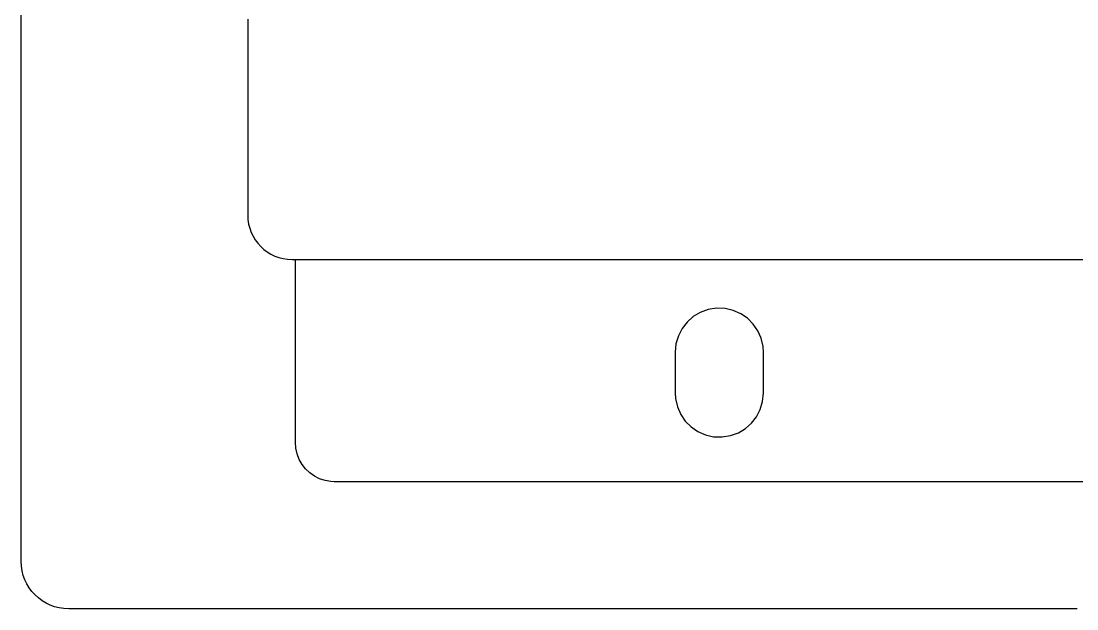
# Model space of a CAD drawing. Extents: x 1 to 47.7, y 0.2 to 33.5.
# Drawn here: x 19.949 to 23.274, y 1.2 to 3.051 of the extents above; entities that cross this region are included whole.
import ezdxf

# ---------------------------------------------------------------- set-up
doc = ezdxf.new("R2010")
doc.units = 0
doc.header["$MEASUREMENT"] = 0
doc.layers.add('3_1__VERTICAL_RACK__V', color=7, linetype='CONTINUOUS')
doc.layers.add('3_2__VERTICAL_PANEL__4', color=7, linetype='CONTINUOUS')

msp = doc.modelspace()

# ---------------------------------------------------------------- linework, layer by layer
at = {"layer": '3_1__VERTICAL_RACK__V'}
for points in [[(20.6627, 3.0564), (20.6627, 3.0163), (20.6627, 2.9773), (20.6627, 2.9397), (20.6627, 2.9033), (20.6627, 2.8681), (20.6627, 2.8343), (20.6627, 2.8017), (20.6627, 2.7705), (20.6627, 2.7406), (20.6627, 2.7121), (20.6627, 2.6848), (20.6627, 2.659), (20.6627, 2.6345), (20.6627, 2.6114), (20.6627, 2.5897), (20.6627, 2.5695), (20.6627, 2.5506), (20.6627, 2.5332), (20.6627, 2.5172), (20.6627, 2.5027), (20.6627, 2.4897), (20.6627, 2.4781), (20.6627, 2.4681), (20.6627, 2.4596), (20.6627, 2.4525), (20.6627, 2.4471), (20.6627, 2.4432), (20.6627, 2.4408), (20.6627, 2.44), (20.6627, 2.44), (20.6634, 2.4257), (20.6655, 2.4118), (20.669, 2.3984), (20.6737, 2.3855), (20.6796, 2.3733), (20.6866, 2.3617), (20.6947, 2.351), (20.7037, 2.341), (20.7136, 2.332), (20.7244, 2.3239), (20.7359, 2.3169), (20.7482, 2.311), (20.761, 2.3063), (20.7745, 2.3028), (20.7884, 2.3007), (20.8027, 2.3), (20.8036, 2.3), (20.8062, 2.3), (20.8107, 2.3), (20.8168, 2.3), (20.8247, 2.3), (20.8342, 2.3), (20.8454, 2.3), (20.8581, 2.3), (20.8725, 2.3), (20.8884, 2.3), (20.9058, 2.3), (20.9248, 2.3), (20.9452, 2.3), (20.967, 2.3), (20.9903, 2.3), (21.0149, 2.3), (21.0409, 2.3), (21.0683, 2.3), (21.0969, 2.3), (21.1268, 2.3), (21.1579, 2.3), (21.1903, 2.3), (21.2239, 2.3), (21.2586, 2.3), (21.2944, 2.3), (21.3313, 2.3), (21.3694, 2.3), (21.4084, 2.3), (21.4485, 2.3), (21.4896, 2.3), (21.5316, 2.3), (21.5746, 2.3), (21.6184, 2.3), (21.6632, 2.3), (21.7088, 2.3), (21.7552, 2.3), (21.8024, 2.3), (21.8503, 2.3), (21.899, 2.3), (21.9484, 2.3), (21.9985, 2.3), (22.0493, 2.3), (22.1006, 2.3), (22.1526, 2.3), (22.2581, 2.3), (22.3657, 2.3), (22.4751, 2.3), (22.5861, 2.3), (22.6985, 2.3), (22.812, 2.3), (22.9264, 2.3), (23.0414, 2.3), (23.2727, 2.3), (23.504, 2.3)], [(23.6001, 1.6), (23.2727, 1.6), (22.9453, 1.6), (22.7834, 1.6), (22.6237, 1.6), (22.4668, 1.6), (22.3136, 1.6), (22.1647, 1.6), (22.0208, 1.6), (21.8827, 1.6), (21.7511, 1.6), (21.6268, 1.6), (21.5675, 1.6), (21.5103, 1.6), (21.4553, 1.6), (21.4025, 1.6), (21.3521, 1.6), (21.3041, 1.6), (21.2587, 1.6), (21.2158, 1.6), (21.1757, 1.6), (21.1383, 1.6), (21.1039, 1.6), (21.0724, 1.6), (21.044, 1.6), (21.0187, 1.6), (20.9967, 1.6), (20.978, 1.6), (20.9628, 1.6), (20.9511, 1.6), (20.943, 1.6), (20.9385, 1.6), (20.9344, 1.6), (20.9249, 1.6006), (20.9064, 1.6039), (20.889, 1.6098), (20.8729, 1.6181), (20.8582, 1.6285), (20.8451, 1.6409), (20.834, 1.6551), (20.825, 1.6708), (20.8183, 1.6878), (20.8141, 1.706), (20.8127, 1.725), (20.8127, 1.725), (20.8127, 1.7287), (20.8127, 1.7392), (20.8127, 1.7559), (20.8127, 1.7781), (20.8127, 1.8049), (20.8127, 1.8359), (20.8127, 1.8701), (20.8127, 1.9069), (20.8127, 1.9856), (20.8127, 2.0661), (20.8127, 2.1429), (20.8127, 2.178), (20.8127, 2.2101), (20.8127, 2.2384), (20.8127, 2.2622), (20.8127, 2.2808), (20.8127, 2.2935), (20.8127, 2.2996), (20.8136, 2.3), (20.8182, 2.3), (20.8268, 2.3), (20.8391, 2.3), (20.8552, 2.3), (20.8749, 2.3), (20.8981, 2.3), (20.9247, 2.3), (20.9546, 2.3), (20.9878, 2.3), (21.0241, 2.3), (21.0634, 2.3), (21.1057, 2.3), (21.1508, 2.3), (21.1987, 2.3), (21.2493, 2.3), (21.3024, 2.3), (21.358, 2.3), (21.416, 2.3), (21.4762, 2.3), (21.5386, 2.3), (21.6032, 2.3), (21.6697, 2.3), (21.8083, 2.3), (21.9538, 2.3), (22.1054, 2.3), (22.2622, 2.3), (22.4237, 2.3), (22.5889, 2.3), (22.7572, 2.3), (22.9278, 2.3), (23.2727, 2.3), (23.6176, 2.3)]]:
    msp.add_lwpolyline(points, dxfattribs=at)
msp.add_lwpolyline([(22.2867, 1.88), (22.2867, 1.8851), (22.2867, 1.8986), (22.2867, 1.9178), (22.2867, 1.9401), (22.2867, 1.9629), (22.2867, 1.9835), (22.2867, 1.9992), (22.2867, 2.0074), (22.2855, 2.0261), (22.2796, 2.0519), (22.2691, 2.0756), (22.2546, 2.0968), (22.2365, 2.1149), (22.2153, 2.1294), (22.1916, 2.1399), (22.1658, 2.1458), (22.1385, 2.1467), (22.1121, 2.1424), (22.0876, 2.1334), (22.0656, 2.1202), (22.0464, 2.1032), (22.0306, 2.083), (22.0188, 2.0601), (22.0113, 2.0349), (22.0087, 2.008), (22.0087, 2.0029), (22.0087, 1.9894), (22.0087, 1.9702), (22.0087, 1.9478), (22.0087, 1.925), (22.0087, 1.9045), (22.0087, 1.8888), (22.0087, 1.8806), (22.0098, 1.8619), (22.0158, 1.8361), (22.0262, 1.8123), (22.0407, 1.7912), (22.0588, 1.7731), (22.08, 1.7585), (22.1037, 1.7481), (22.1295, 1.7421), (22.1568, 1.7413), (22.1832, 1.7456), (22.2077, 1.7546), (22.2298, 1.7678), (22.2489, 1.7848), (22.2647, 1.805), (22.2766, 1.8279), (22.2841, 1.8531)], close=True, dxfattribs=at)
at = {"layer": '3_2__VERTICAL_PANEL__4'}
msp.add_lwpolyline([(23.2741, 1.2), (22.9768, 1.2), (22.8289, 1.2), (22.6819, 1.2), (22.536, 1.2), (22.3916, 1.2), (22.2489, 1.2), (22.1783, 1.2), (22.1083, 1.2), (22.0388, 1.2), (21.97, 1.2), (21.9018, 1.2), (21.8343, 1.2), (21.7675, 1.2), (21.7015, 1.2), (21.6363, 1.2), (21.5719, 1.2), (21.5084, 1.2), (21.4458, 1.2), (21.3841, 1.2), (21.3234, 1.2), (21.2638, 1.2), (21.2052, 1.2), (21.1477, 1.2), (21.0913, 1.2), (21.0361, 1.2), (20.982, 1.2), (20.9292, 1.2), (20.8777, 1.2), (20.8275, 1.2), (20.7787, 1.2), (20.7312, 1.2), (20.6851, 1.2), (20.6405, 1.2), (20.5974, 1.2), (20.5558, 1.2), (20.5157, 1.2), (20.4773, 1.2), (20.4405, 1.2), (20.4054, 1.2), (20.3719, 1.2), (20.3403, 1.2), (20.3104, 1.2), (20.2823, 1.2), (20.2561, 1.2), (20.2317, 1.2), (20.2203, 1.2), (20.2093, 1.2), (20.1988, 1.2), (20.1889, 1.2), (20.1794, 1.2), (20.1704, 1.2), (20.1619, 1.2), (20.154, 1.2), (20.1466, 1.2), (20.1396, 1.2), (20.1333, 1.2), (20.1274, 1.2), (20.1221, 1.2), (20.1173, 1.2), (20.1131, 1.2), (20.1094, 1.2), (20.1063, 1.2), (20.1037, 1.2), (20.1017, 1.2), (20.1003, 1.2), (20.0994, 1.2), (20.0991, 1.2), (20.0991, 1.2), (20.0838, 1.2008), (20.0689, 1.2031), (20.0545, 1.2067), (20.0407, 1.2118), (20.0276, 1.2181), (20.0152, 1.2256), (20.0037, 1.2343), (19.993, 1.2439), (19.9833, 1.2546), (19.9747, 1.2661), (19.9672, 1.2785), (19.9609, 1.2916), (19.9558, 1.3054), (19.9521, 1.3198), (19.9499, 1.3347), (19.9491, 1.35), (19.9491, 1.3509), (19.9491, 1.3535), (19.9491, 1.358), (19.9491, 1.3641), (19.9491, 1.372), (19.9491, 1.3816), (19.9491, 1.3929), (19.9491, 1.4059), (19.9491, 1.4206), (19.9491, 1.4369), (19.9491, 1.4549), (19.9491, 1.4745), (19.9491, 1.4957), (19.9491, 1.5186), (19.9491, 1.543), (19.9491, 1.569), (19.9491, 1.5965), (19.9491, 1.6256), (19.9491, 1.6563), (19.9491, 1.6884), (19.9491, 1.7221), (19.9491, 1.7573), (19.9491, 1.7939), (19.9491, 1.832), (19.9491, 1.8716), (19.9491, 1.9126), (19.9491, 1.955), (19.9491, 1.9988), (19.9491, 2.044), (19.9491, 2.0906), (19.9491, 2.1386), (19.9491, 2.1879), (19.9491, 2.2385), (19.9491, 2.2905), (19.9491, 2.3438), (19.9491, 2.3984), (19.9491, 2.4543), (19.9491, 2.5114), (19.9491, 2.5698), (19.9491, 2.6294), (19.9491, 2.6903), (19.9491, 2.7524), (19.9491, 2.8157), (19.9491, 2.8801), (19.9491, 2.9458), (19.9491, 3.0125), (19.9491, 3.0805)], dxfattribs=at)

doc.saveas('drawing.dxf')
